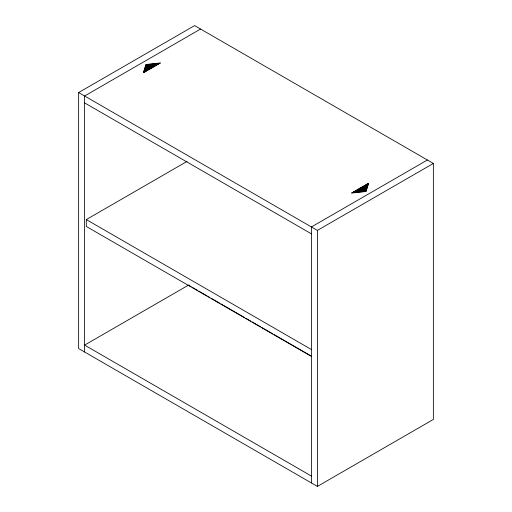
<?xml version="1.0" encoding="UTF-8"?>
<svg xmlns="http://www.w3.org/2000/svg" width="512" height="512" viewBox="0 0 512 512"><rect width="100%" height="100%" fill="white"/><g stroke="black" fill="none" stroke-linecap="round" stroke-linejoin="round"><path stroke-width="0.77" d="M78.637 92.55L194.605 25.6L433.363 163.443L433.363 419.45L317.395 486.4L78.637 348.557L78.637 92.55L317.395 230.4L433.363 163.443M200.576 29.043L84.608 96L84.608 352M311.75 356.614L86.31 226.464L86.31 219.571L187.085 161.389M188.838 284.928L84.608 345.107L311.424 476.064M427.392 160L311.424 226.95L311.424 482.957M146.003 64.493L160.64 62.931M145.914 64.774L160.064 63.264M145.824 65.056L159.488 63.597M145.728 65.338L158.906 63.936M145.638 65.619L158.33 64.269M145.549 65.901L157.754 64.602M145.459 66.182L157.171 64.934M145.37 66.464L156.595 65.267M145.28 66.746L156.019 65.6M145.19 67.027L155.437 65.933M145.101 67.309L154.861 66.272M145.011 67.59L154.285 66.605M144.922 67.872L153.702 66.938M144.832 68.154L153.126 67.27M144.742 68.435L152.55 67.603M144.653 68.717L151.968 67.936M144.557 68.998L151.392 68.269M144.467 69.28L150.816 68.608M144.378 69.562L150.234 68.941M144.288 69.843L149.658 69.274M144.198 70.125L149.082 69.606M144.109 70.406L148.499 69.939M144.019 70.688L147.923 70.272M143.93 70.97L147.347 70.611M143.84 71.251L146.765 70.944M143.75 71.533L146.189 71.277M143.661 71.814L145.613 71.61M143.571 72.102L145.03 71.942M143.482 72.384L144.454 72.275M143.386 72.666L143.878 72.608M368.122 183.386L368.614 183.334M367.546 183.718L368.518 183.616M366.97 184.058L368.429 183.898M366.387 184.39L368.339 184.179M365.811 184.723L368.25 184.461M365.235 185.056L368.16 184.742M364.653 185.389L368.07 185.024M364.077 185.722L367.981 185.306M363.501 186.061L367.891 185.587M362.918 186.394L367.802 185.869M362.342 186.726L367.712 186.15M361.766 187.059L367.622 186.432M361.184 187.392L367.533 186.714M360.608 187.725L367.443 186.995M360.032 188.058L367.347 187.283M359.45 188.397L367.258 187.565M358.874 188.73L367.168 187.846M358.298 189.062L367.078 188.128M357.715 189.395L366.989 188.41M357.139 189.728L366.899 188.691M356.563 190.061L366.81 188.973M355.981 190.394L366.72 189.254M355.405 190.733L366.63 189.536M354.829 191.066L366.541 189.818M354.246 191.398L366.451 190.099M353.67 191.731L366.362 190.381M353.094 192.064L366.272 190.662M352.512 192.397L366.176 190.944M351.936 192.736L366.086 191.226M351.36 193.069L365.997 191.507M84.608 102.893L311.424 233.843M86.31 219.571L311.75 349.722M189.158 285.542L191.232 286.746M192.614 287.539L197.453 290.336M198.842 291.136L207.136 295.923M208.518 296.723L209.901 297.523M211.283 298.323L219.584 303.11M220.966 303.91L244.48 317.485M245.862 318.285L250.701 321.075M252.083 321.875L260.384 326.669M261.766 327.469L272.832 333.856M274.214 334.65L310.867 355.814M317.395 230.4L317.395 486.4"/></g></svg>
